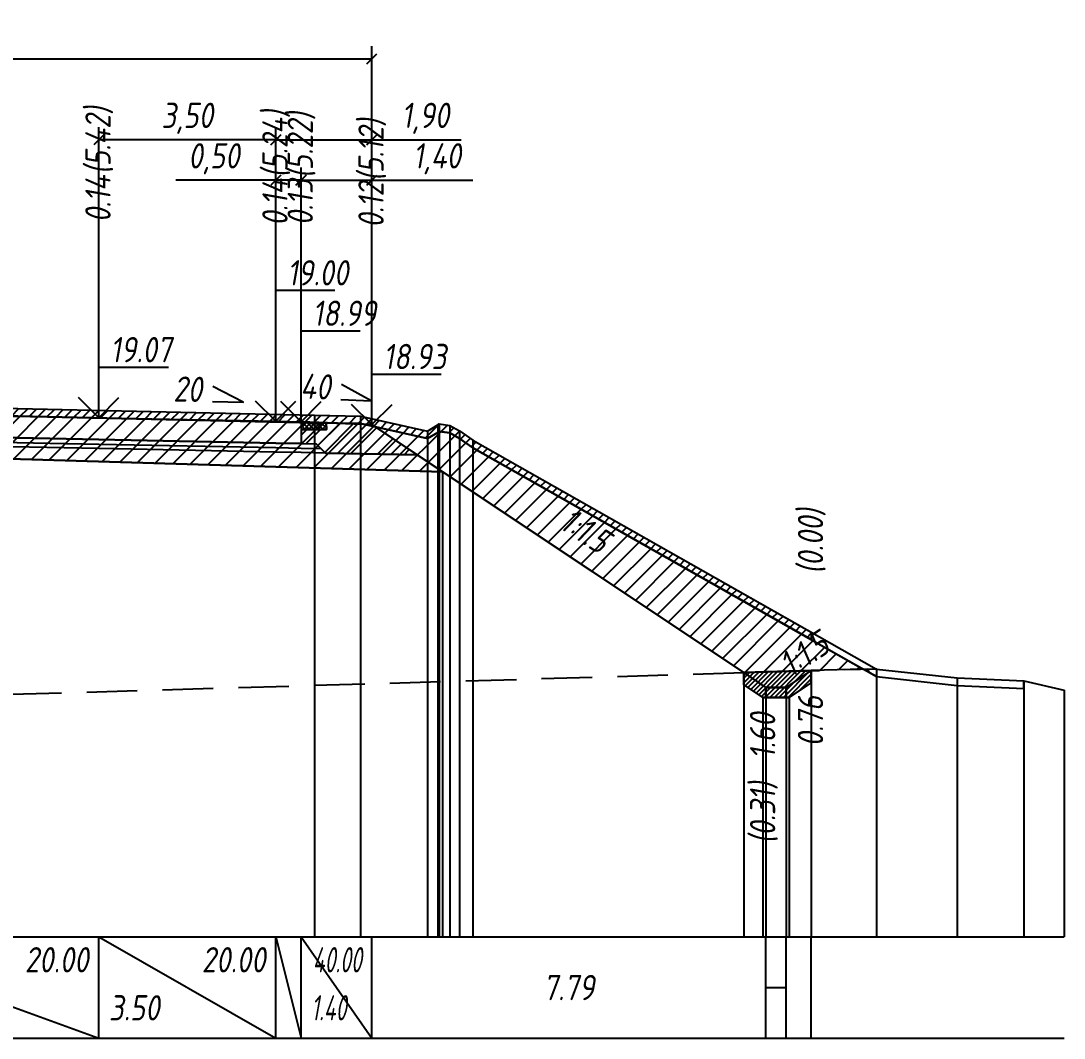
# Model space of a CAD drawing. Extents: x -717 to 1451, y -133302 to 233.
# Drawn here: x 225.9 to 329.1, y -105271 to -105170.4 of the extents above; entities that cross this region are included whole.
import ezdxf
from ezdxf.enums import TextEntityAlignment as Align

# ---------------------------------------------------------------- set-up
doc = ezdxf.new("R2010")
doc.units = 0
doc.linetypes.add('штриховая', pattern=[0.75, 0.5, -0.25])
for name, color, linetype in [('Интерполированный поперечник', 2, 'Continuous'), ('Код_514', 1, 'Continuous'), ('Контур_0', 7, 'Continuous'), ('Контур_2521', 7, 'Continuous'), ('Контур_2564', 7, 'Continuous'), ('Контур_2660', 7, 'Continuous'), ('Контур_2665', 7, 'Continuous'), ('Контур_400', 7, 'Continuous'), ('Контур_508', 7, 'Continuous'), ('Контур_512', 7, 'Continuous'), ('Контур_513', 7, 'Continuous'), ('Контур_818', 7, 'Continuous'), ('Красный поперечник', 1, 'Continuous'), ('Объём_2501', 7, 'Continuous'), ('Объём_2564', 7, 'Continuous'), ('Объём_2650', 7, 'Continuous'), ('Объём_2660', 7, 'Continuous'), ('Объём_2661', 7, 'Continuous'), ('Объём_2663', 7, 'Continuous'), ('Объём_2664', 7, 'Continuous'), ('Объём_2665', 7, 'Continuous'), ('Объём_2666', 7, 'Continuous'), ('Откосы', 7, 'Continuous'), ('Отметки покрытия', 7, 'Continuous'), ('Рабочие отметки', 7, 'Continuous'), ('Рабочие отметки доп.', 7, 'Continuous'), ('Таблица', 7, 'Continuous'), ('Уклоны проезжей части', 7, 'Continuous'), ('Черный поперечник', 3, 'Continuous')]:
    doc.layers.add(name, color=color, linetype=linetype)
for name, color, linetype, true_color in [('Контур_2540', 2, 'Continuous', 0xffff00), ('Контур_2560', 2, 'Continuous', 0xffff00), ('Контур_2561', 7, 'Continuous', 0xff8040), ('Контур_2562', 3, 'Continuous', 0x00ff00), ('Контур_2563', 7, 'Continuous', 0xff8000), ('Контур_2570', 7, 'Continuous', 0x80ff00), ('Контур_2583', 3, 'Continuous', 0x00ff00), ('Контур_2584', 3, 'Continuous', 0x00ff00), ('Контур_2736', 4, 'Continuous', 0x00ffff), ('Контур_2737', 4, 'Continuous', 0x00ffff), ('Контур_2738', 4, 'Continuous', 0x00ffff), ('Контур_2739', 4, 'Continuous', 0x00ffff), ('Контур_2741', 4, 'Continuous', 0x00ffff), ('Контур_2742', 4, 'Continuous', 0x00ffff), ('Контур_2743', 4, 'Continuous', 0x00ffff), ('Контур_2744', 7, 'Continuous', 0xa4ffff), ('Контур_2745', 7, 'Continuous', 0xa4ffff), ('Контур_2747', 4, 'Continuous', 0x00ffff), ('Контур_2748', 4, 'Continuous', 0x00ffff), ('Контур_2749', 4, 'Continuous', 0x00ffff), ('Контур_2750', 4, 'Continuous', 0x00ffff), ('Контур_2751', 4, 'Continuous', 0x00ffff), ('Контур_2752', 4, 'Continuous', 0x00ffff), ('Контур_402', 7, 'Continuous', 0xff6464), ('Контур_703', 4, 'Continuous', 0x00ffff), ('Контур_705', 4, 'Continuous', 0x00ffff), ('Контур_707', 4, 'Continuous', 0x00ffff), ('Контур_720', 131, 'Continuous', 0xaaffff), ('Объём_2500', 7, 'Continuous', 0xc0c0c0), ('Объём_2520', 7, 'Continuous', 0x80ffff), ('Объём_2540', 2, 'Continuous', 0xffff00), ('Объём_2560', 2, 'Continuous', 0xffff00), ('Объём_2561', 7, 'Continuous', 0xff8040), ('Объём_2562', 3, 'Continuous', 0x00ff00), ('Объём_2563', 7, 'Continuous', 0xff8000), ('Объём_2570', 7, 'Continuous', 0x80ff00), ('Объём_2580', 3, 'Continuous', 0x00ff00), ('Объём_2583', 3, 'Continuous', 0x00ff00), ('Объём_2584', 3, 'Continuous', 0x00ff00), ('Объём_2594', 3, 'Continuous', 0x00ff00), ('Объём_2598', 3, 'Continuous', 0x00ff00), ('Объём_2600', 7, 'Continuous', 0x808000), ('Объём_2620', 2, 'Continuous', 0xffff00)]:
    doc.layers.add(name, color=color, linetype=linetype, true_color=true_color)
doc.styles.get("Standard").update_dxf_attribs({"font": 'txt', "height": 2.5})
doc.styles.add('М', font='romand.shx', dxfattribs={"width": 0.8, "oblique": 10, "height": 2.5})
doc.dimstyles.new('ISO-25', dxfattribs={"dimtxt": 2.5, "dimasz": 2.5, "dimexe": 1.25, "dimexo": 0.625, "dimtad": 1, "dimtxsty": 'Standard', "dimcen": 2.5, "dimadec": 0, "dimazin": 0, "dimtfac": 1, "dimtmove": 0, "dimatfit": 3, "dimfxl": 1, "dimarcsym": 0})

# ---------------------------------------------------------------- blocks, each defined once
blk = doc.blocks.new('_Oblique')
at = {"color": 0, "linetype": 'ByBlock', "lineweight": -2}
blk.add_line((-0.5, -0.5), (0.5, 0.5), dxfattribs=at)
blk = doc.blocks.new('*D2138')
at = {"color": 0, "lineweight": -2, "transparency": 16777216}
for p, q in [((253.64, -105209.49), (253.64, -105184.92)), ((260.64, -105209.77), (260.64, -105184.92)), ((253.64, -105186.17), (260.64, -105186.17)), ((260.64, -105186.17), (270.63, -105186.17))]:
    blk.add_line(p, q, dxfattribs=at)
at = {"layer": 'Defpoints', "color": 0, "transparency": 16777216}
for p in [(260.64, -105186.17), (253.64, -105210.12), (260.64, -105210.4)]:
    blk.add_point(p, dxfattribs=at)
at = {"color": 0, "lineweight": -2, "transparency": 16777216, "rotation": 180}
blk.add_blockref('_Oblique', (253.64, -105186.17), dxfattribs=at)
at = {"color": 0, "lineweight": -2, "transparency": 16777216}
blk.add_blockref('_Oblique', (260.64, -105186.17), dxfattribs=at)
at = {"color": 0, "transparency": 16777216, "insert": (267.09, -105184.05), "char_height": 2.5, "width": 8.75, "attachment_point": 5, "style": 'М'}
blk.add_mtext('1,40', dxfattribs=at)
blk = doc.blocks.new('*D2140')
at = {"color": 0, "lineweight": -2, "transparency": 16777216}
for p, q in [((251.14, -105209.44), (251.14, -105184.92)), ((253.64, -105209.49), (253.64, -105184.92)), ((251.14, -105186.17), (241.27, -105186.17)), ((253.64, -105186.17), (251.14, -105186.17))]:
    blk.add_line(p, q, dxfattribs=at)
at = {"layer": 'Defpoints', "color": 0, "transparency": 16777216}
for p in [(253.64, -105186.17), (251.14, -105210.07), (253.64, -105210.12)]:
    blk.add_point(p, dxfattribs=at)
at = {"color": 0, "lineweight": -2, "transparency": 16777216, "rotation": 180}
blk.add_blockref('_Oblique', (251.14, -105186.17), dxfattribs=at)
at = {"color": 0, "lineweight": -2, "transparency": 16777216}
blk.add_blockref('_Oblique', (253.64, -105186.17), dxfattribs=at)
at = {"color": 0, "transparency": 16777216, "insert": (245.03, -105184.05), "char_height": 2.5, "width": 9.1667, "attachment_point": 5, "style": 'М'}
blk.add_mtext('0,50', dxfattribs=at)
blk = doc.blocks.new('*D2142')
at = {"color": 0, "lineweight": -2, "transparency": 16777216}
for p, q in [((233.64, -105209.09), (233.64, -105180.92)), ((251.14, -105209.44), (251.14, -105180.92)), ((251.14, -105182.17), (233.64, -105182.17))]:
    blk.add_line(p, q, dxfattribs=at)
at = {"layer": 'Defpoints', "color": 0, "transparency": 16777216}
for p in [(233.64, -105182.17), (233.64, -105209.72), (251.14, -105210.07)]:
    blk.add_point(p, dxfattribs=at)
at = {"color": 0, "lineweight": -2, "transparency": 16777216, "rotation": 180}
blk.add_blockref('_Oblique', (233.64, -105182.17), dxfattribs=at)
at = {"color": 0, "lineweight": -2, "transparency": 16777216}
blk.add_blockref('_Oblique', (251.14, -105182.17), dxfattribs=at)
at = {"color": 0, "transparency": 16777216, "insert": (242.39, -105180.05), "char_height": 2.5, "width": 9.5833, "attachment_point": 5, "style": 'М'}
blk.add_mtext('3,50', dxfattribs=at)
blk = doc.blocks.new('*D2143')
at = {"color": 0, "lineweight": -2, "transparency": 16777216}
for p, q in [((251.14, -105209.44), (251.14, -105180.92)), ((260.64, -105209.77), (260.64, -105180.92)), ((251.14, -105182.17), (260.64, -105182.17)), ((260.64, -105182.17), (269.48, -105182.17))]:
    blk.add_line(p, q, dxfattribs=at)
at = {"layer": 'Defpoints', "color": 0, "transparency": 16777216}
for p in [(251.14, -105182.17), (251.14, -105210.07), (260.64, -105210.4)]:
    blk.add_point(p, dxfattribs=at)
at = {"color": 0, "lineweight": -2, "transparency": 16777216, "rotation": 180}
blk.add_blockref('_Oblique', (251.14, -105182.17), dxfattribs=at)
at = {"color": 0, "lineweight": -2, "transparency": 16777216}
blk.add_blockref('_Oblique', (260.64, -105182.17), dxfattribs=at)
at = {"color": 0, "transparency": 16777216, "insert": (265.94, -105180.05), "char_height": 2.5, "width": 8.75, "attachment_point": 5, "style": 'М'}
blk.add_mtext('1,90', dxfattribs=at)
blk = doc.blocks.new('*D2145')
at = {"color": 0, "lineweight": -2, "transparency": 16777216}
for p, q in [((151.64, -105209.77), (151.64, -105172.92)), ((260.64, -105209.77), (260.64, -105172.92)), ((151.64, -105174.17), (260.64, -105174.17))]:
    blk.add_line(p, q, dxfattribs=at)
at = {"layer": 'Defpoints', "color": 0, "transparency": 16777216}
for p in [(260.64, -105174.17), (151.64, -105210.4), (260.64, -105210.4)]:
    blk.add_point(p, dxfattribs=at)
at = {"color": 0, "lineweight": -2, "transparency": 16777216, "rotation": 180}
blk.add_blockref('_Oblique', (151.64, -105174.17), dxfattribs=at)
at = {"color": 0, "lineweight": -2, "transparency": 16777216}
blk.add_blockref('_Oblique', (260.64, -105174.17), dxfattribs=at)
at = {"color": 0, "transparency": 16777216, "insert": (206.14, -105172.05), "char_height": 2.5, "width": 11.25, "attachment_point": 5, "style": 'М'}
blk.add_mtext('21,80', dxfattribs=at)

msp = doc.modelspace()

# ---------------------------------------------------------------- hatches: boundary and pattern name
h = msp.add_hatch()
h.set_pattern_fill('ANSI37', color=256, scale=0.1)
h.set_pattern_definition([(45, (254.8879, -105210.30543), (-0.22451, 0.22451), []), (135, (254.8879, -105210.30543), (-0.22451, -0.22451), [])])
h.paths.add_polyline_path([(253.638, -105210.055), (253.638, -105210.808), (256.143, -105210.808), (256.138, -105210.155), (254.91, -105210.305)])
at = {"layer": 'Объём_2563'}
h = msp.add_hatch(dxfattribs=at)
h.set_pattern_fill('ANSI31', color=256, scale=0.3)
h.paths.add_polyline_path([(255.138, -105212.235), (256.056, -105213.154), (265.138, -105213.335), (260.638, -105210.335), (256.138, -105210.155), (256.143, -105210.808), (253.638, -105210.808), (253.638, -105212.205)])
at = {"layer": 'Объём_2570'}
h = msp.add_hatch(dxfattribs=at)
h.set_pattern_fill('ANSI31', color=256, scale=0.2)
h.paths.add_polyline_path([(304.098, -105231.597), (270.624, -105212.633), (269.317, -105211.709), (268.352, -105211.162), (267.313, -105211.018), (267.173, -105211.11), (266.142, -105211.72), (259.511, -105210.236), (254.961, -105210.162), (206.515, -105209.077), (206.138, -105209.089), (206.138, -105208.339), (206.515, -105208.327), (254.961, -105209.412), (259.511, -105209.486), (266.142, -105210.97), (267.173, -105210.36), (267.313, -105210.268), (268.352, -105210.412), (269.317, -105210.959), (270.624, -105211.883), (304.098, -105230.847)])
at = {"layer": 'Объём_2600'}
h = msp.add_hatch(dxfattribs=at)
h.set_pattern_fill('ANSI31', color=6, scale=0.4)
h.paths.add_polyline_path([(304.098, -105234.66), (297.421, -105234.857), (267.635, -105215), (206.138, -105213.155), (206.138, -105209.089), (206.515, -105209.077), (254.961, -105210.162), (259.511, -105210.236), (266.142, -105211.72), (267.173, -105211.11), (267.313, -105211.018), (268.352, -105211.162), (269.317, -105211.709), (270.624, -105212.633), (309.237, -105234.508)])
h = msp.add_hatch(dxfattribs=at)
h.set_pattern_fill('HONEY', color=5, scale=0.3)
h.paths.add_polyline_path([(310.555, -105235.255), (309.237, -105234.508), (310.554, -105234.469)])
at = {"layer": 'Объём_2620'}
h = msp.add_hatch(dxfattribs=at)
h.set_pattern_fill('ANSI31', color=2, scale=0.1)
h.paths.add_polyline_path([(297.421, -105234.857), (304.098, -105234.66), (304.098, -105235.862), (301.914, -105237.318), (299.309, -105237.318), (297.421, -105236.059)])

# ---------------------------------------------------------------- linework, layer by layer
msp.add_lwpolyline([(253.638, -105210.055), (253.638, -105210.808), (256.143, -105210.808), (256.138, -105210.155), (254.91, -105210.305), (253.638, -105210.055)])
at = {"layer": 'Интерполированный поперечник', "linetype": 'штриховая', "ltscale": 10, "flags": 128}
msp.add_lwpolyline([(105.005, -105240.548), (310.554, -105234.469)], dxfattribs=at)
at = {"layer": 'Код_514'}
for p, q in [((206.138, -105261), (233.638, -105271)), ((233.638, -105271), (233.638, -105261)), ((233.638, -105261), (251.138, -105271)), ((251.138, -105271), (251.138, -105261)), ((251.138, -105261), (253.638, -105271)), ((253.638, -105271), (253.638, -105261)), ((253.638, -105261), (260.638, -105271)), ((260.638, -105271), (260.638, -105261)), ((299.612, -105271), (299.612, -105261)), ((301.612, -105271), (301.612, -105261)), ((304.098, -105271), (304.098, -105261)), ((299.612, -105266), (301.612, -105266))]:
    msp.add_line(p, q, dxfattribs=at)
at = {"layer": 'Контур_0', "flags": 128}
for points in [[(206.138, -105209.105), (233.638, -105209.655), (251.138, -105210.005), (251.138, -105210.005), (251.138, -105210.005), (251.138, -105210.005), (251.138, -105210.005), (251.138, -105210.005), (253.638, -105210.055), (253.638, -105212.205), (251.138, -105212.155), (251.138, -105212.155), (251.138, -105212.155), (251.138, -105212.155), (251.138, -105212.155), (251.138, -105212.155), (233.638, -105211.805), (206.138, -105211.255), (206.138, -105209.105)], [(260.638, -105210.335), (260.638, -105210.335)], [(260.638, -105210.335), (297.421, -105234.857), (297.421, -105234.857), (297.421, -105234.857), (297.421, -105234.857), (297.421, -105234.857), (297.421, -105234.857), (297.421, -105234.857), (297.421, -105234.857), (297.421, -105234.857), (297.421, -105234.857), (297.421, -105234.857), (297.421, -105234.857), (297.421, -105234.857), (297.421, -105234.857), (299.612, -105236.318)], [(260.638, -105210.335), (297.421, -105234.857), (297.421, -105234.857), (297.421, -105234.857), (297.421, -105234.857), (297.421, -105234.857), (297.421, -105234.857), (297.421, -105234.857), (297.421, -105234.857), (297.421, -105234.857), (297.421, -105234.857), (297.421, -105234.857), (297.421, -105234.857), (297.421, -105234.857), (297.421, -105234.857), (299.612, -105236.318), (301.612, -105236.318), (304.098, -105234.66), (304.098, -105234.66), (304.098, -105234.66), (304.098, -105234.66), (304.098, -105234.66), (304.098, -105234.66), (304.098, -105234.66), (304.098, -105234.66), (304.098, -105234.66), (304.098, -105234.66), (304.098, -105234.66), (304.098, -105234.66), (304.098, -105234.66)], [(206.138, -105211.255), (233.638, -105211.805), (251.138, -105212.155), (251.138, -105212.155), (251.138, -105212.155), (251.138, -105212.155), (251.138, -105212.155), (251.138, -105212.155), (253.638, -105212.205), (255.138, -105212.235), (256.056, -105213.154), (253.638, -105213.105), (251.138, -105213.055), (251.138, -105213.055), (251.138, -105213.055), (251.138, -105213.055), (251.138, -105213.055), (251.138, -105213.055), (233.638, -105212.705), (206.138, -105212.155), (206.138, -105211.255)], [(253.638, -105212.205), (255.138, -105212.235), (256.056, -105213.154), (265.138, -105213.335)]]:
    msp.add_lwpolyline(points, dxfattribs=at)
at = {"layer": 'Контур_2521', "color": 250, "flags": 128}
msp.add_lwpolyline([(206.138, -105211.705), (233.638, -105212.255), (251.138, -105212.605), (251.138, -105212.605), (251.138, -105212.605), (251.138, -105212.605), (251.138, -105212.605), (251.138, -105212.605), (253.638, -105212.655), (255.597, -105212.695)], dxfattribs=at)
at = {"layer": 'Контур_2540', "flags": 128}
msp.add_lwpolyline([(206.138, -105213.155), (267.635, -105215), (265.138, -105213.335), (256.056, -105213.154), (253.638, -105213.105), (251.138, -105213.055), (233.638, -105212.705), (206.138, -105212.155), (206.138, -105213.155)], dxfattribs=at)
at = {"layer": 'Контур_2560', "flags": 128}
msp.add_lwpolyline([(253.638, -105210.055), (260.638, -105210.335), (260.638, -105210.335), (260.638, -105210.335)], dxfattribs=at)
at = {"layer": 'Контур_2561', "flags": 128}
msp.add_lwpolyline([(253.638, -105210.055), (253.638, -105210.055), (260.638, -105210.335), (260.638, -105210.335), (253.638, -105210.055)], dxfattribs=at)
at = {"layer": 'Контур_2562', "flags": 128}
msp.add_lwpolyline([(260.638, -105210.335), (260.638, -105210.335), (260.638, -105210.335), (260.638, -105210.335), (260.638, -105210.335)], dxfattribs=at)
at = {"layer": 'Контур_2563', "flags": 128}
msp.add_lwpolyline([(255.138, -105212.235), (256.056, -105213.154), (265.138, -105213.335), (260.638, -105210.335), (253.638, -105210.055), (253.638, -105212.205), (255.138, -105212.235)], dxfattribs=at)
at = {"layer": 'Контур_2564', "flags": 128}
msp.add_lwpolyline([(253.638, -105210.055), (260.638, -105210.335)], dxfattribs=at)
at = {"layer": 'Контур_2570', "flags": 128}
msp.add_lwpolyline([(206.515, -105209.077), (254.961, -105210.162), (259.511, -105210.236), (266.142, -105211.72), (267.173, -105211.11), (267.313, -105211.018), (268.352, -105211.162), (269.317, -105211.709), (270.624, -105212.633), (310.555, -105235.255), (310.555, -105235.255), (318.507, -105236.12), (325.127, -105236.436), (325.127, -105235.686), (329.098, -105236.593)], dxfattribs=at)
at = {"layer": 'Контур_2583', "flags": 128}
for points in [[(299.612, -105236.318), (297.421, -105234.857), (297.421, -105236.059), (299.309, -105237.318), (299.612, -105237.318), (299.612, -105236.318)], [(304.098, -105235.862), (304.098, -105234.66), (301.612, -105236.318), (301.612, -105237.318), (301.914, -105237.318), (304.098, -105235.862)]]:
    msp.add_lwpolyline(points, dxfattribs=at)
at = {"layer": 'Контур_2584', "flags": 128}
msp.add_lwpolyline([(299.612, -105236.318), (299.612, -105237.318), (301.612, -105237.318), (301.612, -105236.318), (299.612, -105236.318)], dxfattribs=at)
at = {"layer": 'Контур_2660', "flags": 128}
msp.add_lwpolyline([(206.138, -105213.155), (267.635, -105215)], dxfattribs=at)
at = {"layer": 'Контур_2665', "flags": 128}
msp.add_lwpolyline([(260.638, -105210.335), (260.638, -105210.335)], dxfattribs=at)
at = {"layer": 'Контур_2736', "flags": 128}
for points in [[(260.638, -105210.335), (297.421, -105234.857)], [(297.421, -105234.857), (299.612, -105236.318)]]:
    msp.add_lwpolyline(points, dxfattribs=at)
at = {"layer": 'Контур_2737', "flags": 128}
msp.add_lwpolyline([(297.421, -105234.857), (297.421, -105234.857)], dxfattribs=at)
at = {"layer": 'Контур_2738', "flags": 128}
msp.add_lwpolyline([(297.421, -105234.857), (297.421, -105234.857)], dxfattribs=at)
at = {"layer": 'Контур_2739', "flags": 128}
msp.add_lwpolyline([(297.421, -105234.857), (297.421, -105234.857)], dxfattribs=at)
at = {"layer": 'Контур_2741', "flags": 128}
msp.add_lwpolyline([(304.098, -105234.66), (304.098, -105234.66)], dxfattribs=at)
at = {"layer": 'Контур_2742', "flags": 128}
msp.add_lwpolyline([(304.098, -105234.66), (304.098, -105234.66)], dxfattribs=at)
at = {"layer": 'Контур_2743', "flags": 128}
msp.add_lwpolyline([(304.098, -105234.66), (304.098, -105234.66)], dxfattribs=at)
at = {"layer": 'Контур_2744', "flags": 128}
msp.add_lwpolyline([(304.098, -105234.66), (304.098, -105234.66)], dxfattribs=at)
msp.add_lwpolyline([(304.098, -105234.66), (304.098, -105234.66)], dxfattribs=at)
msp.add_lwpolyline([(304.098, -105234.66), (304.098, -105234.66)], dxfattribs=at)
msp.add_lwpolyline([(304.098, -105234.66), (304.098, -105234.66)], dxfattribs=at)
msp.add_lwpolyline([(304.098, -105234.66), (304.098, -105234.66)], dxfattribs=at)
msp.add_lwpolyline([(304.098, -105234.66), (304.098, -105234.66)], dxfattribs=at)
at = {"layer": 'Контур_2745', "flags": 128}
msp.add_lwpolyline([(297.421, -105234.857), (297.421, -105234.857)], dxfattribs=at)
msp.add_lwpolyline([(297.421, -105234.857), (297.421, -105234.857)], dxfattribs=at)
msp.add_lwpolyline([(297.421, -105234.857), (297.421, -105234.857)], dxfattribs=at)
msp.add_lwpolyline([(297.421, -105234.857), (297.421, -105234.857)], dxfattribs=at)
msp.add_lwpolyline([(297.421, -105234.857), (297.421, -105234.857)], dxfattribs=at)
msp.add_lwpolyline([(297.421, -105234.857), (297.421, -105234.857)], dxfattribs=at)
at = {"layer": 'Контур_2747', "flags": 128}
msp.add_lwpolyline([(297.421, -105234.857), (297.421, -105234.857)], dxfattribs=at)
at = {"layer": 'Контур_2748', "flags": 128}
msp.add_lwpolyline([(297.421, -105234.857), (297.421, -105234.857)], dxfattribs=at)
at = {"layer": 'Контур_2749', "flags": 128}
msp.add_lwpolyline([(297.421, -105234.857), (297.421, -105234.857)], dxfattribs=at)
at = {"layer": 'Контур_2750', "flags": 128}
msp.add_lwpolyline([(304.098, -105234.66), (304.098, -105234.66)], dxfattribs=at)
at = {"layer": 'Контур_2751', "flags": 128}
msp.add_lwpolyline([(304.098, -105234.66), (304.098, -105234.66)], dxfattribs=at)
at = {"layer": 'Контур_2752', "flags": 128}
msp.add_lwpolyline([(304.098, -105234.66), (304.098, -105234.66)], dxfattribs=at)
at = {"layer": 'Контур_400', "flags": 128}
msp.add_lwpolyline([(206.138, -105209.105), (233.638, -105209.655), (251.138, -105210.005), (251.138, -105210.005), (251.138, -105210.005), (251.138, -105210.005), (251.138, -105210.005), (251.138, -105210.005), (253.638, -105210.055)], dxfattribs=at)
at = {"layer": 'Контур_402', "flags": 128}
msp.add_lwpolyline([(144.641, -105215), (206.138, -105213.155), (267.635, -105215)], dxfattribs=at)
at = {"layer": 'Контур_508', "flags": 128}
msp.add_lwpolyline([(105, -105241.775), (105.641, -105242.202), (106.379, -105241.71), (106.379, -105240.508), (144.641, -105215), (206.138, -105213.155), (267.635, -105215), (297.421, -105234.857), (297.421, -105236.059), (299.309, -105237.318), (299.612, -105237.318), (301.612, -105237.318), (301.914, -105237.318), (304.098, -105235.862)], dxfattribs=at)
at = {"layer": 'Контур_512', "flags": 128}
msp.add_lwpolyline([(105, -105241.775), (105.641, -105242.202), (106.379, -105241.71), (106.379, -105240.508), (144.641, -105215), (206.138, -105213.155), (267.635, -105215), (297.421, -105234.857), (297.421, -105236.059), (299.309, -105237.318), (299.612, -105237.318), (301.612, -105237.318), (301.914, -105237.318), (304.098, -105235.862)], dxfattribs=at)
at = {"layer": 'Контур_513', "flags": 128}
msp.add_lwpolyline([(105, -105241.775), (105.641, -105242.202), (106.379, -105241.71), (106.379, -105240.508), (144.641, -105215), (206.138, -105213.155), (267.635, -105215), (297.421, -105234.857), (297.421, -105236.059), (299.309, -105237.318), (299.612, -105237.318), (301.612, -105237.318), (301.914, -105237.318), (304.098, -105235.862)], dxfattribs=at)
at = {"layer": 'Контур_703', "flags": 128}
msp.add_lwpolyline([(260.638, -105210.335), (297.421, -105234.857)], dxfattribs=at)
at = {"layer": 'Контур_705', "flags": 128}
msp.add_lwpolyline([(297.421, -105234.857), (297.421, -105234.857)], dxfattribs=at)
at = {"layer": 'Контур_707', "flags": 128}
msp.add_lwpolyline([(301.612, -105236.318), (304.098, -105234.66)], dxfattribs=at)
at = {"layer": 'Контур_720', "flags": 128}
msp.add_lwpolyline([(299.612, -105236.318), (301.612, -105236.318)], dxfattribs=at)
at = {"layer": 'Контур_818', "flags": 128}
msp.add_lwpolyline([(105, -105241.341), (107.711, -105238.235), (111.809, -105235.987), (131.304, -105223.568), (148.039, -105211.778), (151.388, -105210.476), (152.271, -105210.215), (152.705, -105210.264), (153.086, -105210.843), (155.092, -105210.394), (162.03, -105210.357), (164.358, -105210.387), (206.138, -105209.089), (206.515, -105209.077), (254.961, -105210.162), (259.511, -105210.236), (266.142, -105211.72), (267.173, -105211.11), (267.313, -105211.018), (268.352, -105211.162), (269.317, -105211.709), (270.624, -105212.633), (304.098, -105231.597)], dxfattribs=at)
at = {"layer": 'Красный поперечник'}
for p, q in [((206.138, -105209.105), (233.638, -105209.655)), ((233.638, -105209.655), (251.138, -105210.005)), ((251.138, -105210.005), (253.638, -105210.055)), ((253.638, -105210.055), (260.638, -105210.335)), ((260.638, -105210.335), (299.612, -105236.318)), ((267.635, -105215), (267.635, -105261)), ((297.421, -105234.857), (297.421, -105261)), ((301.612, -105236.318), (304.098, -105234.66)), ((297.421, -105236.059), (297.421, -105261)), ((304.098, -105235.862), (304.098, -105261)), ((299.612, -105236.318), (301.612, -105236.318)), ((299.309, -105237.318), (299.309, -105261)), ((299.612, -105237.318), (299.612, -105261)), ((301.612, -105237.318), (301.612, -105261)), ((301.914, -105237.318), (301.914, -105261))]:
    msp.add_line(p, q, dxfattribs=at)
at = {"layer": 'Объём_2500', "flags": 128}
msp.add_lwpolyline([(206.138, -105209.105), (233.638, -105209.655), (251.138, -105210.005), (251.138, -105210.005), (251.138, -105210.005), (251.138, -105210.005), (251.138, -105210.005), (251.138, -105210.005), (253.638, -105210.055), (253.638, -105212.205), (251.138, -105212.155), (251.138, -105212.155), (251.138, -105212.155), (251.138, -105212.155), (251.138, -105212.155), (251.138, -105212.155), (233.638, -105211.805), (206.138, -105211.255), (206.138, -105209.105)], dxfattribs=at)
at = {"layer": 'Объём_2501', "flags": 128}
msp.add_lwpolyline([(206.138, -105209.105), (233.638, -105209.655), (251.138, -105210.005), (251.138, -105210.005), (251.138, -105210.005), (251.138, -105210.005), (251.138, -105210.005), (251.138, -105210.005), (253.638, -105210.055)], dxfattribs=at)
at = {"layer": 'Объём_2520', "color": 250, "flags": 128}
msp.add_lwpolyline([(206.138, -105211.255), (233.638, -105211.805), (251.138, -105212.155), (251.138, -105212.155), (251.138, -105212.155), (251.138, -105212.155), (251.138, -105212.155), (251.138, -105212.155), (253.638, -105212.205), (255.138, -105212.235), (256.056, -105213.154), (253.638, -105213.105), (251.138, -105213.055), (251.138, -105213.055), (251.138, -105213.055), (251.138, -105213.055), (251.138, -105213.055), (251.138, -105213.055), (233.638, -105212.705), (206.138, -105212.155), (206.138, -105211.255)], dxfattribs=at)
at = {"layer": 'Объём_2540', "flags": 128}
msp.add_lwpolyline([(206.138, -105213.155), (267.635, -105215), (265.138, -105213.335), (256.056, -105213.154), (253.638, -105213.105), (251.138, -105213.055), (233.638, -105212.705), (206.138, -105212.155), (206.138, -105213.155)], dxfattribs=at)
at = {"layer": 'Объём_2560', "flags": 128}
msp.add_lwpolyline([(253.638, -105210.055), (260.638, -105210.335), (260.638, -105210.335), (260.638, -105210.335)], dxfattribs=at)
at = {"layer": 'Объём_2561', "flags": 128}
msp.add_lwpolyline([(253.638, -105210.055), (253.638, -105210.055), (260.638, -105210.335), (260.638, -105210.335), (253.638, -105210.055)], dxfattribs=at)
at = {"layer": 'Объём_2562', "flags": 128}
msp.add_lwpolyline([(260.638, -105210.335), (260.638, -105210.335), (260.638, -105210.335), (260.638, -105210.335), (260.638, -105210.335)], dxfattribs=at)
at = {"layer": 'Объём_2563', "color": 250, "flags": 128}
msp.add_lwpolyline([(255.138, -105212.235), (256.056, -105213.154), (265.138, -105213.335), (260.638, -105210.335), (256.138, -105210.155), (256.143, -105210.808), (253.638, -105210.808), (253.638, -105212.205), (255.138, -105212.235)], dxfattribs=at)
at = {"layer": 'Объём_2564', "flags": 128}
msp.add_lwpolyline([(253.638, -105210.055), (260.638, -105210.335)], dxfattribs=at)
at = {"layer": 'Объём_2570', "flags": 128}
msp.add_lwpolyline([(304.098, -105231.597), (270.624, -105212.633), (269.317, -105211.709), (268.352, -105211.162), (267.313, -105211.018), (267.173, -105211.11), (266.142, -105211.72), (259.511, -105210.236), (254.961, -105210.162), (206.515, -105209.077), (206.138, -105209.089), (206.138, -105208.339), (206.515, -105208.327), (254.961, -105209.412), (259.511, -105209.486), (266.142, -105210.97), (267.173, -105210.36), (267.313, -105210.268), (268.352, -105210.412), (269.317, -105210.959), (270.624, -105211.883), (304.098, -105230.847), (304.098, -105231.597), (304.098, -105231.597)], dxfattribs=at)
at = {"layer": 'Объём_2580', "flags": 128}
msp.add_lwpolyline([(260.638, -105210.335), (260.638, -105210.335)], dxfattribs=at)
at = {"layer": 'Объём_2583', "flags": 128}
for points in [[(299.612, -105236.318), (297.421, -105234.857), (297.421, -105236.059), (299.309, -105237.318), (299.612, -105237.318), (299.612, -105236.318)], [(304.098, -105235.862), (304.098, -105234.66), (301.612, -105236.318), (301.612, -105237.318), (301.914, -105237.318), (304.098, -105235.862)]]:
    msp.add_lwpolyline(points, dxfattribs=at)
at = {"layer": 'Объём_2584', "flags": 128}
msp.add_lwpolyline([(299.612, -105236.318), (299.612, -105237.318), (301.612, -105237.318), (301.612, -105236.318), (299.612, -105236.318)], dxfattribs=at)
at = {"layer": 'Объём_2594', "flags": 128}
for points in [[(297.421, -105234.857), (299.612, -105236.318)], [(301.612, -105236.318), (304.098, -105234.66)]]:
    msp.add_lwpolyline(points, dxfattribs=at)
at = {"layer": 'Объём_2598', "flags": 128}
msp.add_lwpolyline([(299.612, -105236.318), (301.612, -105236.318)], dxfattribs=at)
at = {"layer": 'Объём_2600', "color": 5, "flags": 128}
msp.add_lwpolyline([(310.555, -105235.255), (309.237, -105234.508), (310.554, -105234.469), (310.555, -105235.255), (310.555, -105235.255)], dxfattribs=at)
at = {"layer": 'Объём_2620', "flags": 128}
msp.add_lwpolyline([(297.421, -105234.857), (304.098, -105234.66), (304.098, -105235.862), (301.914, -105237.318), (299.309, -105237.318), (297.421, -105236.059), (297.421, -105234.857), (297.421, -105234.857)], dxfattribs=at)
at = {"layer": 'Объём_2650', "color": 6, "flags": 128}
msp.add_lwpolyline([(304.098, -105234.66), (297.421, -105234.857), (267.635, -105215), (206.138, -105213.155), (206.138, -105209.089), (206.515, -105209.077), (254.961, -105210.162), (259.511, -105210.236), (266.142, -105211.72), (267.173, -105211.11), (267.313, -105211.018), (268.352, -105211.162), (269.317, -105211.709), (270.624, -105212.633), (309.237, -105234.508), (304.098, -105234.66), (304.098, -105234.66)], dxfattribs=at)
at = {"layer": 'Объём_2660', "flags": 128}
msp.add_lwpolyline([(206.138, -105213.155), (267.635, -105215)], dxfattribs=at)
at = {"layer": 'Объём_2661', "flags": 128}
msp.add_lwpolyline([(260.638, -105210.335), (297.421, -105234.857)], dxfattribs=at)
at = {"layer": 'Объём_2663', "flags": 128}
for points in [[(297.421, -105234.857), (299.612, -105236.318)], [(301.612, -105236.318), (304.098, -105234.66)]]:
    msp.add_lwpolyline(points, dxfattribs=at)
at = {"layer": 'Объём_2664', "flags": 128}
msp.add_lwpolyline([(299.612, -105236.318), (301.612, -105236.318)], dxfattribs=at)
at = {"layer": 'Объём_2665', "flags": 128}
msp.add_lwpolyline([(260.638, -105210.335), (260.638, -105210.335)], dxfattribs=at)
at = {"layer": 'Объём_2666', "flags": 128}
msp.add_lwpolyline([(260.638, -105210.335), (297.421, -105234.857)], dxfattribs=at)
at = {"layer": 'Откосы', "color": 1, "flags": 128}
for points in [[(244.901, -105208.064), (247.901, -105208.124), (244.931, -105206.564)], [(257.591, -105207.853), (260.589, -105207.973), (257.651, -105206.354)]]:
    msp.add_lwpolyline(points, dxfattribs=at)
at = {"layer": 'Отметки покрытия', "color": 1}
for p, q in [((251.138, -105210.005), (251.138, -105197.055)), ((251.138, -105197.055), (256.988, -105197.055)), ((253.638, -105210.055), (253.638, -105201.055)), ((253.638, -105201.055), (259.488, -105201.055)), ((233.638, -105209.655), (233.638, -105204.655)), ((233.638, -105204.655), (240.538, -105204.655)), ((260.638, -105210.335), (260.638, -105205.335)), ((260.638, -105205.335), (267.488, -105205.335)), ((233.638, -105209.655), (231.638, -105207.655)), ((233.638, -105209.655), (235.638, -105207.655)), ((251.138, -105210.005), (249.138, -105208.005)), ((251.138, -105210.005), (253.138, -105208.005)), ((253.638, -105210.055), (251.638, -105208.055)), ((253.638, -105210.055), (255.638, -105208.055)), ((260.638, -105210.335), (258.638, -105208.335)), ((260.638, -105210.335), (262.638, -105208.335))]:
    msp.add_line(p, q, dxfattribs=at)
at = {"layer": 'Таблица'}
for p, q in [((80, -105261), (329.098, -105261)), ((80, -105271), (329.098, -105271))]:
    msp.add_line(p, q, dxfattribs=at)
at = {"layer": 'Черный поперечник', "color": 7}
for p, q in [((254.961, -105209.412), (254.961, -105261)), ((259.511, -105209.486), (259.511, -105261)), ((267.313, -105210.268), (267.313, -105261)), ((266.142, -105210.97), (266.142, -105261)), ((267.173, -105210.36), (267.173, -105261)), ((268.352, -105210.412), (268.352, -105261)), ((269.317, -105210.959), (269.317, -105261)), ((270.624, -105211.883), (270.624, -105261)), ((310.555, -105234.505), (310.555, -105261)), ((318.507, -105235.37), (318.507, -105261)), ((325.127, -105235.686), (325.127, -105261)), ((329.098, -105236.593), (329.098, -105261))]:
    msp.add_line(p, q, dxfattribs=at)
at = {"layer": 'Черный поперечник', "flags": 128}
msp.add_lwpolyline([(131.304, -105222.818), (148.039, -105211.028), (151.388, -105209.726), (152.271, -105209.465), (152.705, -105209.514), (153.086, -105210.093), (155.092, -105209.644), (162.03, -105209.607), (164.358, -105209.637), (206.138, -105208.339), (206.515, -105208.327), (254.961, -105209.412), (259.511, -105209.486), (266.142, -105210.97), (267.173, -105210.36), (267.313, -105210.268), (268.352, -105210.412), (269.317, -105210.959), (270.624, -105211.883), (310.555, -105234.505), (318.507, -105235.37), (325.127, -105235.686), (329.098, -105236.593)], dxfattribs=at)

# ---------------------------------------------------------------- texts
at = {"layer": 'Код_514', "style": 'М', "oblique": 10}
for s, width, p in [('20.00', 0.8, (232.638, -105262)), ('20.00', 0.8, (250.138, -105262)), ('40.00', 0.6, (259.638, -105262))]:
    msp.add_text(s, height=2.5, dxfattribs=dict(at, width=width)).set_placement(p, align=Align.TOP_RIGHT)
at = {"layer": 'Код_514', "style": 'М', "oblique": 10, "width": 0.8}
msp.add_text('7.79', height=2.5, dxfattribs=at).set_placement((280.125, -105266), align=Align.MIDDLE_CENTER)
at = {"layer": 'Код_514', "style": 'М', "oblique": 10}
for s, width, p in [('3.50', 0.8, (234.638, -105270)), ('1.40', 0.6, (254.638, -105270))]:
    msp.add_text(s, height=2.5, dxfattribs=dict(at, width=width)).set_placement(p, align=Align.BOTTOM_LEFT)
at = {"layer": 'Отметки покрытия', "color": 1, "style": 'М', "oblique": 10, "width": 0.8}
for s, p in [('19.00', (252.279, -105197.324)), ('18.99', (254.779, -105201.324)), ('19.07', (234.779, -105204.924)), ('18.93', (261.779, -105205.604))]:
    msp.add_text(s, height=2.5, dxfattribs=at).set_placement(p, align=Align.BOTTOM_LEFT)
at = {"layer": 'Рабочие отметки', "color": 1, "style": 'М', "oblique": 10, "width": 0.8}
for s, p in [('0.14', (233.56, -105185.68)), ('0.14', (251.06, -105186.03)), ('0.13', (253.56, -105186.08)), ('0.12', (260.56, -105186.36)), ('0.76', (304.02, -105237.152)), ('1.60', (299.284, -105238.81))]:
    msp.add_text(s, height=2.5, rotation=90, dxfattribs=at).set_placement(p, align=Align.MIDDLE_RIGHT)
at = {"layer": 'Рабочие отметки доп.', "color": 1, "style": 'М', "oblique": 10, "width": 0.8}
for s, p in [('(5.42)', (233.56, -105185.569)), ('(5.24)', (251.06, -105185.919)), ('(5.22)', (253.56, -105185.969)), ('(5.12)', (260.56, -105186.249)), ('(0.00)', (304.02, -105225.091))]:
    msp.add_text(s, height=2.5, rotation=90, dxfattribs=at).set_placement(p, align=Align.MIDDLE_LEFT)
msp.add_text('(0.31)', height=2.5, rotation=90, dxfattribs=at).set_placement((299.284, -105245.66), align=Align.MIDDLE_RIGHT)
at = {"layer": 'Уклоны проезжей части', "color": 1, "style": 'М', "oblique": 10, "width": 0.8}
for s, rotation, p in [('20', 358.85423, (242.408, -105208.831)), ('40', 357.70938, (254.999, -105208.569)), ('1:1.5', 326.30994, (280.679, -105222.495)), ('1:1.5', 33.69007, (304.529, -105234.657))]:
    msp.add_text(s, height=2.5, rotation=rotation, dxfattribs=at).set_placement(p, align=Align.BOTTOM_CENTER)

# ---------------------------------------------------------------- dimensions: what is measured, and where the dimension line sits
at = {"color": 5}
dim = msp.add_linear_dim(base=(260.638, -105174.168), p1=(151.638, -105210.398), p2=(260.638, -105210.398), angle=180, dimstyle='ISO-25', override={"dimasz": 1, "dimlfac": 0.2, "dimzin": 0, "dimtxsty": 'М', "dimblk1": 'Oblique', "dimblk2": 'Oblique', "dimsah": 1}, dxfattribs=at)
dim.commit()
dim.dimension.update_dxf_attribs({"geometry": '*D2145', "text_midpoint": (206.138, -105172.055)})
dim = msp.add_linear_dim(base=(233.638, -105182.168), p1=(251.138, -105210.068), p2=(233.638, -105209.718), dimstyle='ISO-25', override={"dimasz": 1, "dimlfac": 0.2, "dimzin": 0, "dimtxsty": 'М', "dimblk1": 'Oblique', "dimblk2": 'Oblique', "dimsah": 1}, dxfattribs=at)
dim.commit()
dim.dimension.update_dxf_attribs({"geometry": '*D2142', "text_midpoint": (242.388, -105180.055)})
dim = msp.add_linear_dim(base=(251.138, -105182.168), p1=(260.638, -105210.398), p2=(251.138, -105210.068), dimstyle='ISO-25', override={"dimasz": 1, "dimlfac": 0.2, "dimzin": 0, "dimtxsty": 'М', "dimblk1": 'Oblique', "dimblk2": 'Oblique', "dimsah": 1}, dxfattribs=at)
dim.commit()
dim.dimension.update_dxf_attribs({"geometry": '*D2143', "text_midpoint": (265.937, -105182.168), "dimtype": 160})
for base, p1, p2, picture, middle in [((253.638, -105186.168), (251.138, -105210.068), (253.638, -105210.118), '*D2140', (245.03, -105186.168)), ((260.638, -105186.168), (253.638, -105210.118), (260.638, -105210.398), '*D2138', (267.087, -105186.168))]:
    dim = msp.add_linear_dim(base=base, p1=p1, p2=p2, angle=180, dimstyle='ISO-25', override={"dimasz": 1, "dimlfac": 0.2, "dimzin": 0, "dimtxsty": 'М', "dimblk1": 'Oblique', "dimblk2": 'Oblique', "dimsah": 1}, dxfattribs=at)
    dim.commit()
    dim.dimension.update_dxf_attribs({"geometry": picture, "text_midpoint": middle, "dimtype": 160})

doc.saveas('drawing.dxf')
